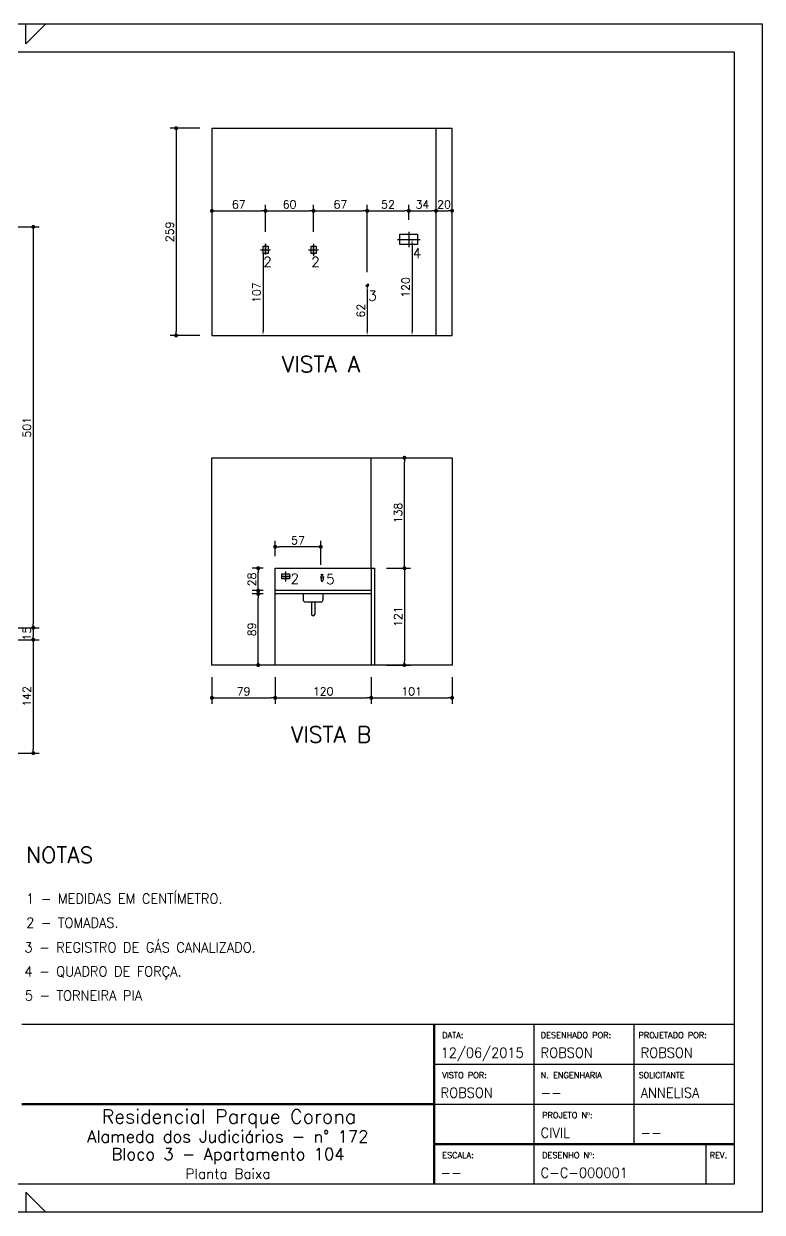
# Model space of a CAD drawing. Header units: millimetres. Extents: x -15840 to 1963, y -4880 to 875.
# Drawn here: x -13741 to -12819, y -4880 to -3395 of the extents above; entities that cross this region are included whole.
import ezdxf
from ezdxf.enums import TextEntityAlignment as Align

# ---------------------------------------------------------------- set-up
doc = ezdxf.new("R2010")
doc.units = ezdxf.units.MM
doc.header["$LTSCALE"] = 30
doc.linetypes.add('CENTER', pattern=[2, 1.25, -0.25, 0.25, -0.25])
for name, color, linetype in [('100CL', 4, 'Continuous'), ('120CL', 4, 'Continuous'), ('175CL', 5, 'Continuous'), ('60CL', 2, 'Continuous'), ('CONT2', 2, 'Continuous'), ('CONT6', 6, 'Continuous'), ('Simb', 30, 'Continuous'), ('Texto-04', 4, 'Continuous')]:
    doc.layers.add(name, color=color, linetype=linetype)
doc.layers.add('CENTER', color=2, linetype='CENTER', lineweight=35)
doc.layers.add('CONT5', color=5, linetype='Continuous', lineweight=50)
doc.styles.add('100CL', font='romans.shx', dxfattribs={"height": 12.5})
doc.styles.add('120CL', font='romans.shx', dxfattribs={"height": 15})
doc.styles.add('175CL', font='romans.shx', dxfattribs={"height": 20})
doc.styles.add('60CL', font='romans.shx', dxfattribs={"height": 7.5})
doc.styles.add('NR', font='romans.shx')
doc.dimstyles.new('ESC-50', dxfattribs={"dimtxt": 10, "dimasz": 5, "dimexe": 7.5, "dimexo": 15, "dimgap": 0.5, "dimtad": 0, "dimdec": 1, "dimzin": 9, "dimdsep": 46, "dimtxsty": 'NR', "dimblk1": 'DOT', "dimblk2": 'DOT', "dimsah": 1, "dimcen": 0.09, "dimclrd": 1, "dimclre": 2, "dimclrt": 2, "dimadec": 5, "dimazin": 0, "dimtfac": 1, "dimtdec": 1, "dimtmove": 0, "dimatfit": 3, "dimldrblk": 'DOT', "dimfxl": 7.5, "dimtvp": 0.8, "dimtolj": 1, "dimtzin": 9, "dimarcsym": 0})

# ---------------------------------------------------------------- blocks, each defined once
blk = doc.blocks.new('*D38')
at = {"layer": 'Defpoints', "color": 0, "transparency": 16777216}
for p in [(-13442.5, -3677.1), (-13442.5, -3784.1), (-13435.5, -3784.1)]:
    blk.add_point(p, dxfattribs=at)
at = {"layer": 'Simb', "color": 1, "lineweight": -2, "transparency": 16777216}
blk.add_line((-13442.5, -3682.1), (-13442.5, -3779.1), dxfattribs=at)
at = {"layer": 'Simb', "color": 1, "transparency": 16777216}
for points in [[(-13443.3, -3682.1), (-13441.7, -3682.1), (-13442.5, -3677.1)], [(-13443.3, -3779.1), (-13441.7, -3779.1), (-13442.5, -3784.1)]]:
    blk.add_solid(points, dxfattribs=at)
at = {"layer": 'Simb', "color": 2, "transparency": 16777216, "insert": (-13450.5, -3730.6), "char_height": 10, "attachment_point": 5, "rotation": 90, "style": 'NR'}
blk.add_mtext('\\A1;107', dxfattribs=at)
blk = doc.blocks.new('_Dot')
at = {"color": 0, "linetype": 'ByBlock', "lineweight": -2}
blk.add_line((-0.5, 0), (-1, 0), dxfattribs=at)
at = {"color": 0, "linetype": 'ByBlock', "const_width": 0.5}
blk.add_lwpolyline([(-0.25, 0, 1), (0.25, 0, 1)], format="xyb", close=True, dxfattribs=at)
blk = doc.blocks.new('DOT')
at = {"color": 0, "linetype": 'ByBlock'}
blk.add_line((-0.5, 0), (-1, 0), dxfattribs=at)
at = {"color": 0, "linetype": 'ByBlock', "const_width": 0.5}
blk.add_lwpolyline([(-0.25, 0, 1), (0.25, 0, 1)], format="xyb", close=True, dxfattribs=at)
blk = doc.blocks.new('*D39')
at = {"layer": 'Defpoints', "color": 0, "transparency": 16777216}
for p in [(-13506.3, -3525.1), (-13551.1, -3784.1), (-13506.3, -3784.1)]:
    blk.add_point(p, dxfattribs=at)
at = {"layer": 'Simb', "color": 2, "lineweight": -2, "transparency": 16777216}
for p, q in [((-13521.3, -3525.1), (-13558.6, -3525.1)), ((-13521.3, -3784.1), (-13558.6, -3784.1))]:
    blk.add_line(p, q, dxfattribs=at)
at = {"layer": 'Simb', "color": 1, "lineweight": -2, "transparency": 16777216}
blk.add_line((-13551.1, -3530.1), (-13551.1, -3779.1), dxfattribs=at)
at = {"layer": 'Simb', "color": 1, "lineweight": -2, "transparency": 16777216, "xscale": 5, "yscale": 5, "zscale": 5}
for p, rotation in [((-13551.1, -3525.1), 90), ((-13551.1, -3784.1), 270)]:
    blk.add_blockref('DOT', p, dxfattribs=dict(at, rotation=rotation))
at = {"layer": 'Simb', "color": 2, "transparency": 16777216, "insert": (-13559.1, -3654.6), "char_height": 10, "attachment_point": 5, "rotation": 90, "style": 'NR'}
blk.add_mtext('\\A1;259', dxfattribs=at)
blk = doc.blocks.new('*D41')
at = {"layer": 'Defpoints', "color": 0, "transparency": 16777216}
for p in [(-13313.9, -3722.1), (-13313.9, -3784.1), (-13312.3, -3784.1)]:
    blk.add_point(p, dxfattribs=at)
at = {"layer": 'Simb', "color": 1, "lineweight": -2, "transparency": 16777216}
blk.add_line((-13312.3, -3727.1), (-13312.3, -3779.1), dxfattribs=at)
at = {"layer": 'Simb', "color": 1, "transparency": 16777216}
for points in [[(-13313.2, -3727.1), (-13311.5, -3727.1), (-13312.3, -3722.1)], [(-13313.2, -3779.1), (-13311.5, -3779.1), (-13312.3, -3784.1)]]:
    blk.add_solid(points, dxfattribs=at)
at = {"layer": 'Simb', "color": 2, "transparency": 16777216, "insert": (-13320.3, -3753.1), "char_height": 10, "attachment_point": 5, "rotation": 90, "style": 'NR'}
blk.add_mtext('\\A1;62', dxfattribs=at)
blk = doc.blocks.new('*D42')
at = {"layer": 'Defpoints', "color": 0, "transparency": 16777216}
for p in [(-13246.3, -3664.1), (-13256.3, -3784.1), (-13246.3, -3784.1)]:
    blk.add_point(p, dxfattribs=at)
at = {"layer": 'Simb', "color": 1, "lineweight": -2, "transparency": 16777216}
blk.add_line((-13256.3, -3669.1), (-13256.3, -3779.1), dxfattribs=at)
at = {"layer": 'Simb', "color": 1, "transparency": 16777216}
for points in [[(-13257.1, -3669.1), (-13255.5, -3669.1), (-13256.3, -3664.1)], [(-13257.1, -3779.1), (-13255.5, -3779.1), (-13256.3, -3784.1)]]:
    blk.add_solid(points, dxfattribs=at)
at = {"layer": 'Simb', "color": 2, "transparency": 16777216, "insert": (-13264.3, -3724.1), "char_height": 10, "attachment_point": 5, "rotation": 90, "style": 'NR'}
blk.add_mtext('\\A1;120', dxfattribs=at)
blk = doc.blocks.new('*D43')
at = {"layer": 'Defpoints', "color": 0, "transparency": 16777216}
for p in [(-13506.3, -3525.1), (-13439.3, -3628.4), (-13439.3, -3669.4)]:
    blk.add_point(p, dxfattribs=at)
at = {"layer": 'Simb', "color": 2, "lineweight": -2, "transparency": 16777216}
for p, q in [((-13506.3, -3540.1), (-13506.3, -3635.9)), ((-13439.3, -3654.4), (-13439.3, -3620.9))]:
    blk.add_line(p, q, dxfattribs=at)
at = {"layer": 'Simb', "color": 1, "lineweight": -2, "transparency": 16777216}
blk.add_line((-13501.3, -3628.4), (-13444.3, -3628.4), dxfattribs=at)
at = {"layer": 'Simb', "color": 1, "lineweight": -2, "transparency": 16777216, "xscale": 5, "yscale": 5, "zscale": 5, "rotation": 180}
blk.add_blockref('DOT', (-13506.3, -3628.4), dxfattribs=at)
at = {"layer": 'Simb', "color": 1, "lineweight": -2, "transparency": 16777216, "xscale": 5, "yscale": 5, "zscale": 5}
blk.add_blockref('DOT', (-13439.3, -3628.4), dxfattribs=at)
at = {"layer": 'Simb', "color": 2, "transparency": 16777216, "insert": (-13472.8, -3620.4), "char_height": 10, "attachment_point": 5, "style": 'NR'}
blk.add_mtext('\\A1;67', dxfattribs=at)
blk = doc.blocks.new('*D44')
at = {"layer": 'Defpoints', "color": 0, "transparency": 16777216}
for p in [(-13379.3, -3628.4), (-13439.3, -3669.4), (-13379.3, -3669.4)]:
    blk.add_point(p, dxfattribs=at)
at = {"layer": 'Simb', "color": 2, "lineweight": -2, "transparency": 16777216}
for p, q in [((-13439.3, -3654.4), (-13439.3, -3620.9)), ((-13379.3, -3654.4), (-13379.3, -3620.9))]:
    blk.add_line(p, q, dxfattribs=at)
at = {"layer": 'Simb', "color": 1, "lineweight": -2, "transparency": 16777216}
blk.add_line((-13434.3, -3628.4), (-13384.3, -3628.4), dxfattribs=at)
at = {"layer": 'Simb', "color": 1, "lineweight": -2, "transparency": 16777216, "xscale": 5, "yscale": 5, "zscale": 5, "rotation": 180}
blk.add_blockref('DOT', (-13439.3, -3628.4), dxfattribs=at)
at = {"layer": 'Simb', "color": 1, "lineweight": -2, "transparency": 16777216, "xscale": 5, "yscale": 5, "zscale": 5}
blk.add_blockref('DOT', (-13379.3, -3628.4), dxfattribs=at)
at = {"layer": 'Simb', "color": 2, "transparency": 16777216, "insert": (-13409.3, -3620.4), "char_height": 10, "attachment_point": 5, "style": 'NR'}
blk.add_mtext('\\A1;60', dxfattribs=at)
blk = doc.blocks.new('*D45')
at = {"layer": 'Defpoints', "color": 0, "transparency": 16777216}
for p in [(-13312.3, -3628.4), (-13379.3, -3669.4), (-13312.3, -3719.9)]:
    blk.add_point(p, dxfattribs=at)
at = {"layer": 'Simb', "color": 2, "lineweight": -2, "transparency": 16777216}
for p, q in [((-13379.3, -3654.4), (-13379.3, -3620.9)), ((-13312.3, -3704.9), (-13312.3, -3620.9))]:
    blk.add_line(p, q, dxfattribs=at)
at = {"layer": 'Simb', "color": 1, "lineweight": -2, "transparency": 16777216}
blk.add_line((-13374.3, -3628.4), (-13317.3, -3628.4), dxfattribs=at)
at = {"layer": 'Simb', "color": 1, "lineweight": -2, "transparency": 16777216, "xscale": 5, "yscale": 5, "zscale": 5, "rotation": 180}
blk.add_blockref('DOT', (-13379.3, -3628.4), dxfattribs=at)
at = {"layer": 'Simb', "color": 1, "lineweight": -2, "transparency": 16777216, "xscale": 5, "yscale": 5, "zscale": 5}
blk.add_blockref('DOT', (-13312.3, -3628.4), dxfattribs=at)
at = {"layer": 'Simb', "color": 2, "transparency": 16777216, "insert": (-13345.8, -3620.4), "char_height": 10, "attachment_point": 5, "style": 'NR'}
blk.add_mtext('\\A1;67', dxfattribs=at)
blk = doc.blocks.new('*D46')
at = {"layer": 'Defpoints', "color": 0, "transparency": 16777216}
for p in [(-13260.3, -3628.4), (-13260.3, -3654.5), (-13312.3, -3719.9)]:
    blk.add_point(p, dxfattribs=at)
at = {"layer": 'Simb', "color": 2, "lineweight": -2, "transparency": 16777216}
for p, q in [((-13312.3, -3704.9), (-13312.3, -3620.9)), ((-13260.3, -3639.5), (-13260.3, -3620.9))]:
    blk.add_line(p, q, dxfattribs=at)
at = {"layer": 'Simb', "color": 1, "lineweight": -2, "transparency": 16777216}
blk.add_line((-13307.3, -3628.4), (-13265.3, -3628.4), dxfattribs=at)
at = {"layer": 'Simb', "color": 1, "lineweight": -2, "transparency": 16777216, "xscale": 5, "yscale": 5, "zscale": 5, "rotation": 180}
blk.add_blockref('DOT', (-13312.3, -3628.4), dxfattribs=at)
at = {"layer": 'Simb', "color": 1, "lineweight": -2, "transparency": 16777216, "xscale": 5, "yscale": 5, "zscale": 5}
blk.add_blockref('DOT', (-13260.3, -3628.4), dxfattribs=at)
at = {"layer": 'Simb', "color": 2, "transparency": 16777216, "insert": (-13286.3, -3620.4), "char_height": 10, "attachment_point": 5, "style": 'NR'}
blk.add_mtext('\\A1;52', dxfattribs=at)
blk = doc.blocks.new('*D47')
at = {"layer": 'Defpoints', "color": 0, "transparency": 16777216}
for p in [(-13226.3, -3628.3), (-13260.3, -3654.5), (-13226.3, -3654.5)]:
    blk.add_point(p, dxfattribs=at)
at = {"layer": 'Simb', "color": 2, "lineweight": -2, "transparency": 16777216}
for p, q in [((-13260.3, -3639.5), (-13260.3, -3620.8)), ((-13226.3, -3639.5), (-13226.3, -3620.8))]:
    blk.add_line(p, q, dxfattribs=at)
at = {"layer": 'Simb', "color": 1, "lineweight": -2, "transparency": 16777216}
blk.add_line((-13255.3, -3628.3), (-13231.3, -3628.3), dxfattribs=at)
at = {"layer": 'Simb', "color": 1, "lineweight": -2, "transparency": 16777216, "xscale": 5, "yscale": 5, "zscale": 5, "rotation": 180}
blk.add_blockref('DOT', (-13260.3, -3628.3), dxfattribs=at)
at = {"layer": 'Simb', "color": 1, "lineweight": -2, "transparency": 16777216, "xscale": 5, "yscale": 5, "zscale": 5}
blk.add_blockref('DOT', (-13226.3, -3628.3), dxfattribs=at)
at = {"layer": 'Simb', "color": 2, "transparency": 16777216, "insert": (-13243.3, -3620.3), "char_height": 10, "attachment_point": 5, "style": 'NR'}
blk.add_mtext('\\A1;34', dxfattribs=at)
blk = doc.blocks.new('*D48')
at = {"layer": 'Defpoints', "color": 0, "transparency": 16777216}
for p in [(-13206.3, -3628.3), (-13226.3, -3654.6), (-13206.3, -3654.6)]:
    blk.add_point(p, dxfattribs=at)
at = {"layer": 'Simb', "color": 2, "lineweight": -2, "transparency": 16777216}
for p, q in [((-13226.3, -3639.6), (-13226.3, -3620.8)), ((-13206.3, -3639.6), (-13206.3, -3620.8))]:
    blk.add_line(p, q, dxfattribs=at)
at = {"layer": 'Simb', "color": 1, "lineweight": -2, "transparency": 16777216}
blk.add_line((-13221.3, -3628.3), (-13211.3, -3628.3), dxfattribs=at)
at = {"layer": 'Simb', "color": 1, "lineweight": -2, "transparency": 16777216, "xscale": 5, "yscale": 5, "zscale": 5, "rotation": 180}
blk.add_blockref('DOT', (-13226.3, -3628.3), dxfattribs=at)
at = {"layer": 'Simb', "color": 1, "lineweight": -2, "transparency": 16777216, "xscale": 5, "yscale": 5, "zscale": 5}
blk.add_blockref('DOT', (-13206.3, -3628.3), dxfattribs=at)
at = {"layer": 'Simb', "color": 2, "transparency": 16777216, "insert": (-13216.3, -3620.3), "char_height": 10, "attachment_point": 5, "style": 'NR'}
blk.add_mtext('\\A1;20', dxfattribs=at)
blk = doc.blocks.new('*D49')
at = {"layer": 'Defpoints', "color": 0, "transparency": 16777216}
for p in [(-13448.5, -4106.9), (-13427.3, -4106.9), (-13427.3, -4195.9)]:
    blk.add_point(p, dxfattribs=at)
at = {"layer": 'Simb', "color": 2, "lineweight": -2, "transparency": 16777216}
for p, q in [((-13442.3, -4106.9), (-13456, -4106.9)), ((-13442.3, -4195.9), (-13456, -4195.9))]:
    blk.add_line(p, q, dxfattribs=at)
at = {"layer": 'Simb', "color": 1, "lineweight": -2, "transparency": 16777216}
blk.add_line((-13448.5, -4190.9), (-13448.5, -4111.9), dxfattribs=at)
at = {"layer": 'Simb', "color": 1, "lineweight": -2, "transparency": 16777216, "xscale": 5, "yscale": 5, "zscale": 5}
for p, rotation in [((-13448.5, -4106.9), 90), ((-13448.5, -4195.9), 270)]:
    blk.add_blockref('DOT', p, dxfattribs=dict(at, rotation=rotation))
at = {"layer": 'Simb', "color": 2, "transparency": 16777216, "insert": (-13456.5, -4151.4), "char_height": 10, "attachment_point": 5, "rotation": 90, "style": 'NR'}
blk.add_mtext('\\A1;89', dxfattribs=at)
blk = doc.blocks.new('*D50')
at = {"layer": 'Defpoints', "color": 0, "transparency": 16777216}
for p in [(-13303.3, -4074.9), (-13303.3, -4195.9), (-13265.8, -4195.9)]:
    blk.add_point(p, dxfattribs=at)
at = {"layer": 'Simb', "color": 2, "lineweight": -2, "transparency": 16777216}
for p, q in [((-13288.3, -4074.9), (-13258.3, -4074.9)), ((-13288.3, -4195.9), (-13258.3, -4195.9))]:
    blk.add_line(p, q, dxfattribs=at)
at = {"layer": 'Simb', "color": 1, "lineweight": -2, "transparency": 16777216}
blk.add_line((-13265.8, -4079.9), (-13265.8, -4190.9), dxfattribs=at)
at = {"layer": 'Simb', "color": 1, "lineweight": -2, "transparency": 16777216, "xscale": 5, "yscale": 5, "zscale": 5}
for p, rotation in [((-13265.8, -4074.9), 90), ((-13265.8, -4195.9), 270)]:
    blk.add_blockref('DOT', p, dxfattribs=dict(at, rotation=rotation))
at = {"layer": 'Simb', "color": 2, "transparency": 16777216, "insert": (-13273.8, -4135.4), "char_height": 10, "attachment_point": 5, "rotation": 90, "style": 'NR'}
blk.add_mtext('\\A1;121', dxfattribs=at)
blk = doc.blocks.new('*D51')
at = {"layer": 'Defpoints', "color": 0, "transparency": 16777216}
for p in [(-13307.3, -3936.9), (-13265.8, -3936.9), (-13303.3, -4074.9)]:
    blk.add_point(p, dxfattribs=at)
at = {"layer": 'Simb', "color": 2, "lineweight": -2, "transparency": 16777216}
for p, q in [((-13292.3, -3936.9), (-13258.3, -3936.9)), ((-13288.3, -4074.9), (-13258.3, -4074.9))]:
    blk.add_line(p, q, dxfattribs=at)
at = {"layer": 'Simb', "color": 1, "lineweight": -2, "transparency": 16777216}
blk.add_line((-13265.8, -4069.9), (-13265.8, -3941.9), dxfattribs=at)
at = {"layer": 'Simb', "color": 1, "lineweight": -2, "transparency": 16777216, "xscale": 5, "yscale": 5, "zscale": 5}
for p, rotation in [((-13265.8, -3936.9), 90), ((-13265.8, -4074.9), 270)]:
    blk.add_blockref('DOT', p, dxfattribs=dict(at, rotation=rotation))
at = {"layer": 'Simb', "color": 2, "transparency": 16777216, "insert": (-13273.8, -4005.9), "char_height": 10, "attachment_point": 5, "rotation": 90, "style": 'NR'}
blk.add_mtext('\\A1;138', dxfattribs=at)
blk = doc.blocks.new('*D52')
at = {"layer": 'Defpoints', "color": 0, "transparency": 16777216}
for p in [(-13506.3, -4195.9), (-13427.3, -4195.9), (-13427.3, -4236.8)]:
    blk.add_point(p, dxfattribs=at)
at = {"layer": 'Simb', "color": 2, "lineweight": -2, "transparency": 16777216}
for p, q in [((-13506.3, -4210.9), (-13506.3, -4244.3)), ((-13427.3, -4210.9), (-13427.3, -4244.3))]:
    blk.add_line(p, q, dxfattribs=at)
at = {"layer": 'Simb', "color": 1, "lineweight": -2, "transparency": 16777216}
blk.add_line((-13501.3, -4236.8), (-13432.3, -4236.8), dxfattribs=at)
at = {"layer": 'Simb', "color": 1, "lineweight": -2, "transparency": 16777216, "xscale": 5, "yscale": 5, "zscale": 5, "rotation": 180}
blk.add_blockref('DOT', (-13506.3, -4236.8), dxfattribs=at)
at = {"layer": 'Simb', "color": 1, "lineweight": -2, "transparency": 16777216, "xscale": 5, "yscale": 5, "zscale": 5}
blk.add_blockref('DOT', (-13427.3, -4236.8), dxfattribs=at)
at = {"layer": 'Simb', "color": 2, "transparency": 16777216, "insert": (-13466.8, -4228.8), "char_height": 10, "attachment_point": 5, "style": 'NR'}
blk.add_mtext('\\A1;79', dxfattribs=at)
blk = doc.blocks.new('*D53')
at = {"layer": 'Defpoints', "color": 0, "transparency": 16777216}
for p in [(-13427.3, -4195.9), (-13307.3, -4195.9), (-13307.3, -4236.8)]:
    blk.add_point(p, dxfattribs=at)
at = {"layer": 'Simb', "color": 2, "lineweight": -2, "transparency": 16777216}
for p, q in [((-13427.3, -4210.9), (-13427.3, -4244.3)), ((-13307.3, -4210.9), (-13307.3, -4244.3))]:
    blk.add_line(p, q, dxfattribs=at)
at = {"layer": 'Simb', "color": 1, "lineweight": -2, "transparency": 16777216}
blk.add_line((-13422.3, -4236.8), (-13312.3, -4236.8), dxfattribs=at)
at = {"layer": 'Simb', "color": 1, "lineweight": -2, "transparency": 16777216, "xscale": 5, "yscale": 5, "zscale": 5, "rotation": 180}
blk.add_blockref('DOT', (-13427.3, -4236.8), dxfattribs=at)
at = {"layer": 'Simb', "color": 1, "lineweight": -2, "transparency": 16777216, "xscale": 5, "yscale": 5, "zscale": 5}
blk.add_blockref('DOT', (-13307.3, -4236.8), dxfattribs=at)
at = {"layer": 'Simb', "color": 2, "transparency": 16777216, "insert": (-13367.3, -4228.8), "char_height": 10, "attachment_point": 5, "style": 'NR'}
blk.add_mtext('\\A1;120', dxfattribs=at)
blk = doc.blocks.new('*D54')
at = {"layer": 'Defpoints', "color": 0, "transparency": 16777216}
for p in [(-13307.3, -4195.9), (-13206.3, -4195.9), (-13206.3, -4236.8)]:
    blk.add_point(p, dxfattribs=at)
at = {"layer": 'Simb', "color": 2, "lineweight": -2, "transparency": 16777216}
for p, q in [((-13307.3, -4210.9), (-13307.3, -4244.3)), ((-13206.3, -4210.9), (-13206.3, -4244.3))]:
    blk.add_line(p, q, dxfattribs=at)
at = {"layer": 'Simb', "color": 1, "lineweight": -2, "transparency": 16777216}
blk.add_line((-13302.3, -4236.8), (-13211.3, -4236.8), dxfattribs=at)
at = {"layer": 'Simb', "color": 1, "lineweight": -2, "transparency": 16777216, "xscale": 5, "yscale": 5, "zscale": 5, "rotation": 180}
blk.add_blockref('DOT', (-13307.3, -4236.8), dxfattribs=at)
at = {"layer": 'Simb', "color": 1, "lineweight": -2, "transparency": 16777216, "xscale": 5, "yscale": 5, "zscale": 5}
blk.add_blockref('DOT', (-13206.3, -4236.8), dxfattribs=at)
at = {"layer": 'Simb', "color": 2, "transparency": 16777216, "insert": (-13256.8, -4228.8), "char_height": 10, "attachment_point": 5, "style": 'NR'}
blk.add_mtext('\\A1;101', dxfattribs=at)
blk = doc.blocks.new('*D55')
at = {"layer": 'Defpoints', "color": 0, "transparency": 16777216}
for p in [(-13448.5, -4074.9), (-13427.3, -4074.9), (-13427.3, -4102.9)]:
    blk.add_point(p, dxfattribs=at)
at = {"layer": 'Simb', "color": 2, "lineweight": -2, "transparency": 16777216}
for p, q in [((-13442.3, -4074.9), (-13456, -4074.9)), ((-13442.3, -4102.9), (-13456, -4102.9))]:
    blk.add_line(p, q, dxfattribs=at)
at = {"layer": 'Simb', "color": 1, "lineweight": -2, "transparency": 16777216}
blk.add_line((-13448.5, -4097.9), (-13448.5, -4079.9), dxfattribs=at)
at = {"layer": 'Simb', "color": 1, "lineweight": -2, "transparency": 16777216, "xscale": 5, "yscale": 5, "zscale": 5}
for p, rotation in [((-13448.5, -4074.9), 90), ((-13448.5, -4102.9), 270)]:
    blk.add_blockref('DOT', p, dxfattribs=dict(at, rotation=rotation))
at = {"layer": 'Simb', "color": 2, "transparency": 16777216, "insert": (-13456.5, -4088.9), "char_height": 10, "attachment_point": 5, "rotation": 90, "style": 'NR'}
blk.add_mtext('\\A1;28', dxfattribs=at)
blk = doc.blocks.new('*D75')
at = {"layer": 'Defpoints', "color": 0, "transparency": 16777216}
for p in [(-13778.6, -3648.4), (-13778.6, -4149.2), (-13729.5, -4149.2)]:
    blk.add_point(p, dxfattribs=at)
at = {"layer": 'Simb', "color": 2, "lineweight": -2, "transparency": 16777216}
for p, q in [((-13763.6, -3648.4), (-13722, -3648.4)), ((-13763.6, -4149.2), (-13722, -4149.2))]:
    blk.add_line(p, q, dxfattribs=at)
at = {"layer": 'Simb', "color": 1, "lineweight": -2, "transparency": 16777216}
blk.add_line((-13729.5, -3653.4), (-13729.5, -4144.2), dxfattribs=at)
at = {"layer": 'Simb', "color": 1, "lineweight": -2, "transparency": 16777216, "xscale": 5, "yscale": 5, "zscale": 5}
for p, rotation in [((-13729.5, -3648.4), 90), ((-13729.5, -4149.2), 270)]:
    blk.add_blockref('DOT', p, dxfattribs=dict(at, rotation=rotation))
at = {"layer": 'Simb', "color": 2, "transparency": 16777216, "insert": (-13737.5, -3898.8), "char_height": 10, "attachment_point": 5, "rotation": 90, "style": 'NR'}
blk.add_mtext('\\A1;501', dxfattribs=at)
blk = doc.blocks.new('*D76')
at = {"layer": 'Defpoints', "color": 0, "transparency": 16777216}
for p in [(-13778.6, -4149.2), (-13763.6, -4164.2), (-13729.5, -4164.2)]:
    blk.add_point(p, dxfattribs=at)
at = {"layer": 'Simb', "color": 2, "lineweight": -2, "transparency": 16777216}
for p, q in [((-13763.6, -4149.2), (-13722, -4149.2)), ((-13748.6, -4164.2), (-13722, -4164.2))]:
    blk.add_line(p, q, dxfattribs=at)
at = {"layer": 'Simb', "color": 1, "lineweight": -2, "transparency": 16777216}
blk.add_line((-13729.5, -4154.2), (-13729.5, -4159.2), dxfattribs=at)
at = {"layer": 'Simb', "color": 1, "lineweight": -2, "transparency": 16777216, "xscale": 5, "yscale": 5, "zscale": 5}
for p, rotation in [((-13729.5, -4149.2), 90), ((-13729.5, -4164.2), 270)]:
    blk.add_blockref('DOT', p, dxfattribs=dict(at, rotation=rotation))
at = {"layer": 'Simb', "color": 2, "transparency": 16777216, "insert": (-13737.5, -4156.7), "char_height": 10, "attachment_point": 5, "rotation": 90, "style": 'NR'}
blk.add_mtext('\\A1;15', dxfattribs=at)
blk = doc.blocks.new('*D77')
at = {"layer": 'Defpoints', "color": 0, "transparency": 16777216}
for p in [(-13763.6, -4164.2), (-13993.7, -4306), (-13729.5, -4306)]:
    blk.add_point(p, dxfattribs=at)
at = {"layer": 'Simb', "color": 2, "lineweight": -2, "transparency": 16777216}
for p, q in [((-13748.6, -4164.2), (-13722, -4164.2)), ((-13978.7, -4306), (-13722, -4306))]:
    blk.add_line(p, q, dxfattribs=at)
at = {"layer": 'Simb', "color": 1, "lineweight": -2, "transparency": 16777216}
blk.add_line((-13729.5, -4169.2), (-13729.5, -4301), dxfattribs=at)
at = {"layer": 'Simb', "color": 1, "lineweight": -2, "transparency": 16777216, "xscale": 5, "yscale": 5, "zscale": 5}
for p, rotation in [((-13729.5, -4164.2), 90), ((-13729.5, -4306), 270)]:
    blk.add_blockref('DOT', p, dxfattribs=dict(at, rotation=rotation))
at = {"layer": 'Simb', "color": 2, "transparency": 16777216, "insert": (-13737.5, -4235.1), "char_height": 10, "attachment_point": 5, "rotation": 90, "style": 'NR'}
blk.add_mtext('\\A1;142', dxfattribs=at)
blk = doc.blocks.new('*D92')
at = {"layer": 'Defpoints', "color": 0, "transparency": 16777216}
for p in [(-13427.3, -4048.1), (-13427.3, -4074.9), (-13370.3, -4085.8)]:
    blk.add_point(p, dxfattribs=at)
at = {"layer": 'Simb', "color": 2, "lineweight": -2, "transparency": 16777216}
for p, q in [((-13427.3, -4059.9), (-13427.3, -4040.6)), ((-13370.3, -4070.8), (-13370.3, -4040.6))]:
    blk.add_line(p, q, dxfattribs=at)
at = {"layer": 'Simb', "color": 1, "lineweight": -2, "transparency": 16777216}
blk.add_line((-13375.3, -4048.1), (-13422.3, -4048.1), dxfattribs=at)
at = {"layer": 'Simb', "color": 1, "lineweight": -2, "transparency": 16777216, "xscale": 5, "yscale": 5, "zscale": 5, "rotation": 180}
blk.add_blockref('DOT', (-13427.3, -4048.1), dxfattribs=at)
at = {"layer": 'Simb', "color": 1, "lineweight": -2, "transparency": 16777216, "xscale": 5, "yscale": 5, "zscale": 5}
blk.add_blockref('DOT', (-13370.3, -4048.1), dxfattribs=at)
at = {"layer": 'Simb', "color": 2, "transparency": 16777216, "insert": (-13398.8, -4040.1), "char_height": 10, "attachment_point": 5, "style": 'NR'}
blk.add_mtext('\\A1;57', dxfattribs=at)

msp = doc.modelspace()

# ---------------------------------------------------------------- linework, layer by layer
at = {"layer": '60CL'}
for p, q in [((-13738.73, -3419.61), (-13713.73, -3394.61)), ((-13738.73, -3419.61), (-13738.73, -3394.61)), ((-13738.73, -4854.61), (-13713.73, -4879.61)), ((-13738.73, -4854.61), (-13738.73, -4879.61)), ((-13738.73, -4854.61), (-13713.73, -4879.61)), ((-13738.73, -4854.61), (-13738.73, -4879.61))]:
    msp.add_line(p, q, dxfattribs=at)
at = {"layer": 'CENTER'}
for p, q in [((-13439.34, -3669.42), (-13439.34, -3682.91)), ((-13379.34, -3671.22), (-13379.34, -3682.91)), ((-13420.01, -4085.18), (-13408.32, -4085.18))]:
    msp.add_line(p, q, dxfattribs=at)
at = {"layer": 'CONT2'}
for p, q in [((-14918.73, -3394.61), (-12818.73, -3394.61)), ((-12818.73, -3394.61), (-12818.73, -4879.61)), ((-13506.34, -3525.07), (-13506.34, -3784.07)), ((-13506.34, -3525.07), (-13206.34, -3525.07)), ((-13226.34, -3784.07), (-13226.34, -3525.07)), ((-13206.34, -3784.07), (-13206.34, -3525.07)), ((-13274.37, -3664.07), (-13246.31, -3664.07)), ((-13260.34, -3654.53), (-13260.34, -3673.61)), ((-13445.49, -3677.07), (-13433.19, -3677.07)), ((-13385.49, -3677.07), (-13373.19, -3677.07)), ((-13379.34, -3669.42), (-13379.34, -3684.71)), ((-13313.87, -3722.07), (-13310.82, -3722.07)), ((-13312.34, -3719.93), (-13312.34, -3724.2)), ((-13506.34, -3784.07), (-13206.34, -3784.07)), ((-13506.34, -4195.9), (-13506.34, -3936.9)), ((-13506.34, -3936.9), (-13206.34, -3936.9)), ((-13307.34, -4074.9), (-13307.34, -3936.9)), ((-13206.34, -3936.9), (-13206.34, -4195.9)), ((-13427.34, -4074.9), (-13307.34, -4074.9)), ((-13427.34, -4195.9), (-13427.34, -4074.9)), ((-13414.16, -4091.33), (-13414.16, -4079.03)), ((-13307.34, -4074.9), (-13307.34, -4195.9)), ((-13307.34, -4074.9), (-13303.34, -4074.9)), ((-13303.34, -4074.9), (-13303.34, -4195.9)), ((-13370.34, -4085.79), (-13369.79, -4090.42)), ((-13367.09, -4085.79), (-13367.64, -4090.42)), ((-13307.34, -4102.9), (-13427.34, -4102.9)), ((-13307.34, -4106.9), (-13427.34, -4106.9)), ((-13206.34, -4195.9), (-13506.34, -4195.9)), ((-13103.73, -4844.61), (-13103.73, -4644.61)), ((-12978.73, -4794.61), (-12978.73, -4644.61)), ((-13228.73, -4694.61), (-12853.73, -4694.61)), ((-13228.73, -4744.61), (-12853.73, -4744.61)), ((-12818.73, -4879.61), (-14918.73, -4879.61)), ((-12818.73, -4879.61), (-14918.73, -4879.61))]:
    msp.add_line(p, q, dxfattribs=at)
at = {"layer": 'CONT2', "linetype": 'Continuous'}
msp.add_line((-12888.73, -4844.61), (-12888.73, -4794.61), dxfattribs=at)
at = {"layer": 'CONT2'}
msp.add_lwpolyline([(-13369.82, -4082.69), (-13367.67, -4082.69), (-13367.67, -4083.08), (-13369.82, -4083.08)], close=True, dxfattribs=at)
for points in [[(-13368.39, -4082.69), (-13369.04, -4082.69)], [(-13369.04, -4083.08), (-13369.04, -4084.16), (-13368.39, -4084.16), (-13368.39, -4083.08)]]:
    msp.add_lwpolyline(points, dxfattribs=at)
msp.add_circle((-13368.71, -4085.79), 1.63, dxfattribs=at)
msp.add_arc((-13368.71, -4090.42), 1.07, 180, 0, dxfattribs=at)
at = {"layer": 'CONT5'}
for p, q in [((-13228.73, -4844.61), (-13228.73, -4644.61)), ((-13743.73, -4744.61), (-13228.73, -4744.61)), ((-13228.73, -4794.61), (-12853.73, -4794.61))]:
    msp.add_line(p, q, dxfattribs=at)
at = {"layer": 'CONT6'}
for p, q in [((-14793.73, -3429.61), (-12853.73, -3429.61)), ((-12853.73, -3429.61), (-12853.73, -4844.61)), ((-13743.73, -4644.61), (-12853.73, -4644.61)), ((-12853.73, -4844.61), (-14793.73, -4844.61))]:
    msp.add_line(p, q, dxfattribs=at)
at = {"layer": 'Simb'}
for p, q in [((-13439.34, -3675.57), (-13439.84, -3676.07)), ((-13439.84, -3676.07), (-13439.84, -3678.07)), ((-13439.34, -3678.57), (-13439.84, -3678.07)), ((-13438.84, -3676.07), (-13439.34, -3675.57)), ((-13438.84, -3678.07), (-13439.34, -3678.57)), ((-13438.84, -3676.07), (-13438.84, -3678.07)), ((-13379.34, -3675.57), (-13379.84, -3676.07)), ((-13379.84, -3676.07), (-13379.84, -3678.07)), ((-13379.34, -3678.57), (-13379.84, -3678.07)), ((-13378.84, -3676.07), (-13379.34, -3675.57)), ((-13378.84, -3678.07), (-13379.34, -3678.57)), ((-13378.84, -3676.07), (-13378.84, -3678.07)), ((-13415.16, -4084.68), (-13415.66, -4085.18)), ((-13415.66, -4085.18), (-13415.16, -4085.68)), ((-13415.16, -4084.68), (-13413.16, -4084.68)), ((-13415.16, -4085.68), (-13413.16, -4085.68)), ((-13413.16, -4084.68), (-13412.66, -4085.18)), ((-13412.66, -4085.18), (-13413.16, -4085.68)), ((-13392.38, -4106.9), (-13392.38, -4114.4)), ((-13367.38, -4114.4), (-13367.38, -4106.9)), ((-13389.88, -4116.9), (-13369.88, -4116.9)), ((-13381.88, -4116.9), (-13381.88, -4132.29)), ((-13377.88, -4116.9), (-13377.88, -4132.29))]:
    msp.add_line(p, q, dxfattribs=at)
for points in [[(-13271.37, -3657.53), (-13249.31, -3657.53), (-13249.31, -3670.61), (-13271.37, -3670.61)], [(-13442.49, -3672.42), (-13436.19, -3672.42), (-13436.19, -3681.71), (-13442.49, -3681.71)], [(-13382.49, -3672.42), (-13376.19, -3672.42), (-13376.19, -3681.71), (-13382.49, -3681.71)], [(-13312.34, -3720.99), (-13310.1, -3720.99), (-13310.1, -3720.48), (-13312.34, -3720.48)], [(-13418.81, -4088.33), (-13418.81, -4082.03), (-13409.52, -4082.03), (-13409.52, -4088.33)]]:
    msp.add_lwpolyline(points, close=True, dxfattribs=at)
for centre, radius in [((-13439.34, -3676.37), 0.12), ((-13439.34, -3677.77), 0.12), ((-13439.14, -3677.07), 0.12), ((-13379.34, -3676.37), 0.12), ((-13379.34, -3677.77), 0.12), ((-13379.14, -3677.07), 0.12), ((-13312.34, -3722.07), 1.08), ((-13414.86, -4085.18), 0.12), ((-13414.16, -4084.98), 0.12), ((-13413.46, -4085.18), 0.12)]:
    msp.add_circle(centre, radius, dxfattribs=at)
for centre, radius, start, end in [((-13389.88, -4114.4), 2.5, 180, 270), ((-13369.88, -4114.4), 2.5, 270, 0), ((-13379.88, -4132.29), 2, 180, 0)]:
    msp.add_arc(centre, radius, start, end, dxfattribs=at)

# ---------------------------------------------------------------- texts
at = {"layer": '100CL', "ltscale": 0.95, "style": '100CL', "width": 0.95}
for s, p in [('1 - MEDIDAS EM CENTÍMETRO.    ', (-13738.43, -4494.05)), ('2 - TOMADAS.', (-13738.43, -4524.05)), ('3 - REGISTRO DE GÁS CANALIZADO.', (-13740.61, -4555.03)), ('4 - QUADRO DE FORÇA.', (-13740.61, -4585.03)), ('5 - TORNEIRA PIA', (-13740.14, -4615.13)), ('12/06/2015', (-13220.59, -4686.53)), ('ROBSON', (-13095.59, -4686.53)), ('ROBSON', (-12970.59, -4686.53)), ('ROBSON', (-13220.59, -4736.53)), ('--', (-13095.59, -4736.53)), ('ANNELISA', (-12970.59, -4736.53)), ('CIVIL', (-13095.59, -4786.53)), ('--', (-12970.59, -4786.53)), ('C-C-000001', (-13095.59, -4836.53)), ('--', (-13220.59, -4836.53))]:
    msp.add_text(s, height=12.5, dxfattribs=at).set_placement(p)
at = {"layer": '100CL', "linetype": 'Continuous', "style": '100CL'}
msp.add_text('Planta Baixa', height=12.5, dxfattribs=at).set_placement((-13486.23, -4837.76), align=Align.CENTER)
at = {"layer": '120CL', "linetype": 'Continuous', "style": '120CL'}
for s, p in [('Alameda dos Judiciários - n° 172', (-13486.51, -4792.44)), ('Bloco 3 - Apartamento 104', (-13486.23, -4814.36))]:
    msp.add_text(s, height=15, dxfattribs=at).set_placement(p, align=Align.CENTER)
at = {"layer": '175CL', "color": 5, "style": '175CL'}
msp.add_text('NOTAS ', height=20, dxfattribs=at).set_placement((-13738.43, -4443.2))
at = {"layer": '175CL', "color": 5, "linetype": 'Continuous', "style": '175CL'}
msp.add_text('Residencial Parque Corona', height=17.5, dxfattribs=at).set_placement((-13485.12, -4768.62), align=Align.CENTER)
at = {"layer": '60CL', "style": '60CL'}
for s, p in [('DATA:', (-13218.73, -4662.11)), ('DESENHADO POR:', (-13095.57, -4662.11)), ('PROJETADO POR:', (-12973.42, -4662.11)), ('VISTO POR:', (-13218.73, -4712.11)), ('N. ENGENHARIA', (-13095.57, -4712.11)), ('PROJETO Nº:', (-13093.73, -4762.1)), ('ESCALA:', (-13218.73, -4812.11)), ('DESENHO Nº:', (-13093.73, -4812.11)), ('REV.', (-12884.44, -4812.12))]:
    msp.add_text(s, height=7.5, dxfattribs=at).set_placement(p)
at = {"layer": '60CL', "style": '60CL', "width": 0.95}
msp.add_text('SOLICITANTE', height=7.5, dxfattribs=at).set_placement((-12972.96, -4712.11))
at = {"layer": 'CONT5', "style": '175CL'}
for s, p in [('VISTA A', (-13370.01, -3819.94)), ('VISTA B', (-13357.38, -4282.73))]:
    msp.add_text(s, height=20, dxfattribs=at).set_placement(p, align=Align.MIDDLE_CENTER)
at = {"layer": 'Texto-04', "style": 'NR'}
for s, p in [('4', (-13250.04, -3681.16)), ('2', (-13436.92, -3692.26)), ('2', (-13376.92, -3692.26)), ('3', (-13305.74, -3734.36)), ('2', (-13402.81, -4088.1)), ('5', (-13358.35, -4088.4))]:
    msp.add_text(s, height=12.5, dxfattribs=at).set_placement(p, align=Align.MIDDLE)

# ---------------------------------------------------------------- dimensions: what is measured, and where the dimension line sits
at = {"layer": 'Simb'}
for base, p1, p2, override, picture, middle in [((-13551.05, -3784.07), (-13506.34, -3525.07), (-13506.34, -3784.07), {"dimdec": 0}, '*D39', (-13559.05, -3654.57)), ((-13729.5, -4149.18), (-13778.6, -3648.38), (-13778.6, -4149.18), {"dimdec": 0}, '*D75', (-13737.5, -3898.78)), ((-13256.31, -3784.07), (-13246.31, -3664.07), (-13246.31, -3784.07), {"dimdec": 0, "dimsah": 0, "dimse1": 1, "dimse2": 1}, '*D42', (-13264.31, -3724.07)), ((-13442.49, -3784.07), (-13442.49, -3677.07), (-13435.49, -3784.07), {"dimdec": 0, "dimpost": '', "dimsah": 0, "dimse1": 1, "dimse2": 1}, '*D38', (-13450.49, -3730.57)), ((-13265.84, -3936.9), (-13303.34, -4074.9), (-13307.34, -3936.9), {"dimdec": 0}, '*D51', (-13273.84, -4005.9)), ((-13448.49, -4074.9), (-13427.34, -4102.9), (-13427.34, -4074.9), {"dimdec": 0}, '*D55', (-13456.49, -4088.9)), ((-13265.84, -4195.9), (-13303.34, -4074.9), (-13303.34, -4195.9), {"dimdec": 0}, '*D50', (-13273.84, -4135.4)), ((-13448.49, -4106.9), (-13427.34, -4195.9), (-13427.34, -4106.9), {"dimdec": 0}, '*D49', (-13456.49, -4151.4)), ((-13729.5, -4305.98), (-13763.6, -4164.18), (-13993.7, -4305.98), {"dimdec": 0}, '*D77', (-13737.5, -4235.08))]:
    dim = msp.add_linear_dim(base=base, p1=p1, p2=p2, angle=90, dimstyle='ESC-50', override=override, dxfattribs=at)
    dim.commit()
    dim.dimension.update_dxf_attribs({"geometry": picture, "text_midpoint": middle})
for base, p1, p2, picture, middle in [((-13439.34, -3628.38), (-13506.34, -3525.07), (-13439.34, -3669.42), '*D43', (-13472.84, -3620.38)), ((-13379.34, -3628.38), (-13439.34, -3669.42), (-13379.34, -3669.42), '*D44', (-13409.34, -3620.38)), ((-13312.34, -3628.38), (-13379.34, -3669.42), (-13312.34, -3719.93), '*D45', (-13345.84, -3620.38)), ((-13260.34, -3628.38), (-13312.34, -3719.93), (-13260.34, -3654.53), '*D46', (-13286.34, -3620.38)), ((-13226.34, -3628.34), (-13260.34, -3654.53), (-13226.34, -3654.53), '*D47', (-13243.34, -3620.34)), ((-13206.34, -3628.34), (-13226.34, -3654.57), (-13206.34, -3654.57), '*D48', (-13216.34, -3620.34)), ((-13427.34, -4236.83), (-13506.34, -4195.9), (-13427.34, -4195.9), '*D52', (-13466.84, -4228.83)), ((-13307.34, -4236.83), (-13427.34, -4195.9), (-13307.34, -4195.9), '*D53', (-13367.34, -4228.83)), ((-13206.34, -4236.83), (-13307.34, -4195.9), (-13206.34, -4195.9), '*D54', (-13256.84, -4228.83))]:
    dim = msp.add_linear_dim(base=base, p1=p1, p2=p2, dimstyle='ESC-50', override={"dimdec": 0}, dxfattribs=at)
    dim.commit()
    dim.dimension.update_dxf_attribs({"geometry": picture, "text_midpoint": middle})
dim = msp.add_linear_dim(base=(-13312.34, -3784.07), p1=(-13313.87, -3722.07), p2=(-13313.87, -3784.07), angle=90, dimstyle='ESC-50', override={"dimdec": 0, "dimsah": 0, "dimse1": 1, "dimse2": 1}, dxfattribs=at)
dim.commit()
dim.dimension.update_dxf_attribs({"geometry": '*D41', "text_midpoint": (-13312.34, -3753.07), "dimtype": 160})
dim = msp.add_linear_dim(base=(-13427.34, -4048.06), p1=(-13370.34, -4085.79), p2=(-13427.34, -4074.9), dimstyle='ESC-50', override={"dimdec": 0}, dxfattribs=at)
dim.commit()
dim.dimension.update_dxf_attribs({"geometry": '*D92', "text_midpoint": (-13398.84, -4048.06), "dimtype": 160})
dim = msp.add_linear_dim(base=(-13729.5, -4164.18), p1=(-13778.6, -4149.18), p2=(-13763.6, -4164.18), angle=90, dimstyle='ESC-50', dxfattribs=at)
dim.commit()
dim.dimension.update_dxf_attribs({"geometry": '*D76', "text_midpoint": (-13729.5, -4156.68), "dimtype": 160})

doc.saveas('drawing.dxf')
